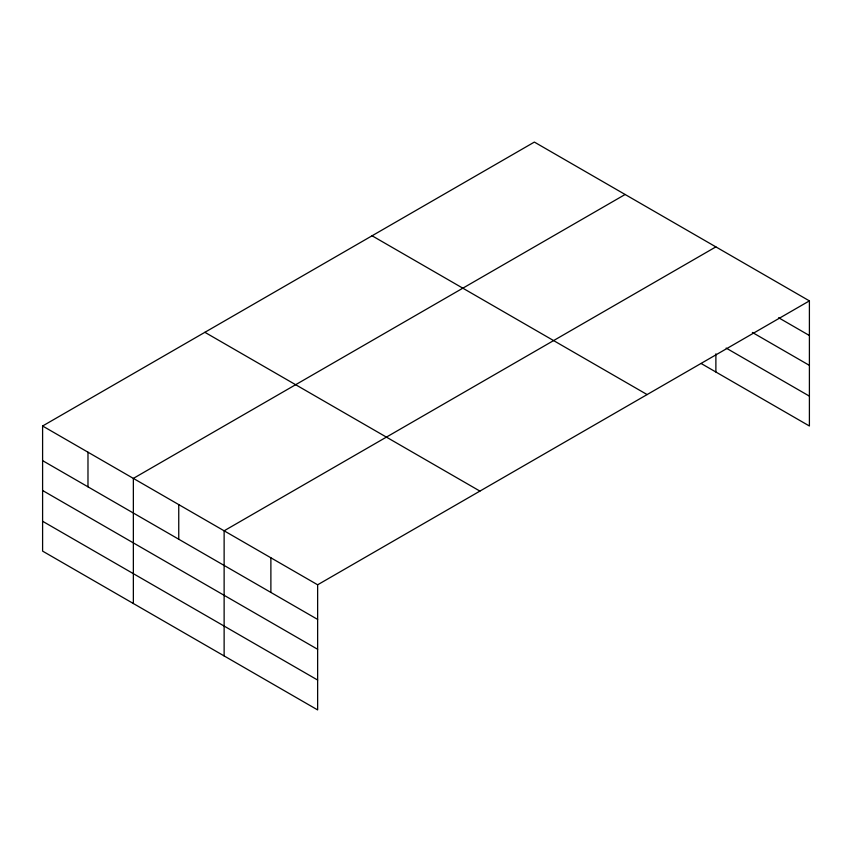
<?xml version="1.0" encoding="UTF-8"?>
<svg xmlns="http://www.w3.org/2000/svg" width="852" height="852" viewBox="0 0 852 852"><rect width="100%" height="100%" fill="white"/><g stroke="black" fill="none" stroke-linecap="round" stroke-linejoin="round"><path stroke-width="1.28" d="M809.4 300.884L534.364 142.082L42.6 426L42.6 551.116L317.636 709.918L317.636 584.792L809.4 300.884L809.4 426L701.132 363.495M625.123 194.49L133.359 478.398L133.359 603.525M715.882 246.888L224.129 530.807L224.129 655.923M778.611 317.732L809.4 335.518M752.38 332.45L809.4 365.37M726.149 348.074L809.4 396.137M372.079 235.78L647.115 394.572M204.885 332.312L479.921 491.103M42.6 426L317.636 584.792M42.6 460.634L317.636 619.425M42.6 490.496L317.636 649.288M42.6 521.264L317.636 680.056M715.882 353.836L715.882 372.005M270.883 557.804L270.883 592.438M178.75 504.608L178.75 539.241M87.98 452.199L87.98 486.833"/></g></svg>
